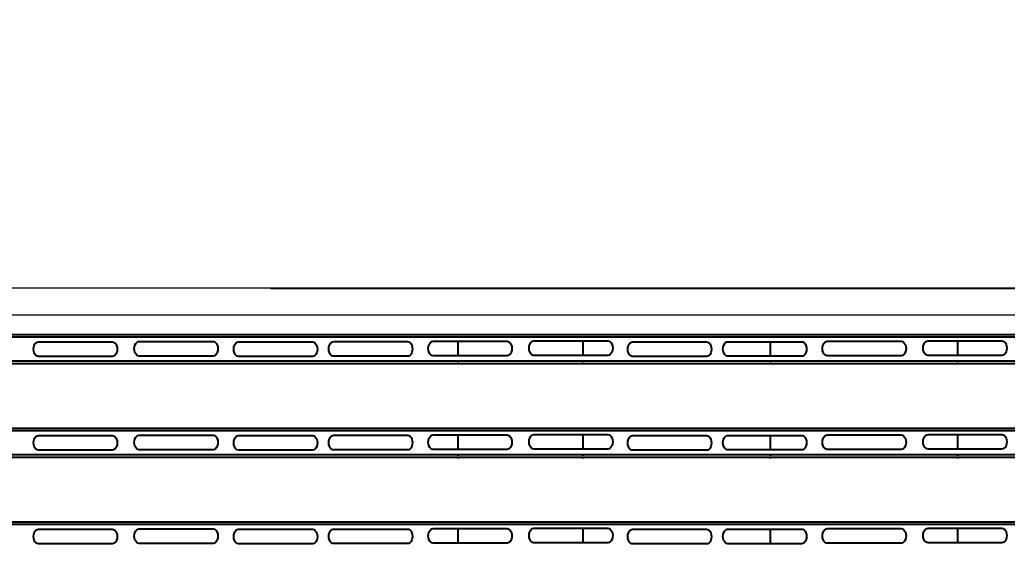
# Model space of a CAD drawing. Header units: inches. Extents: x 236662 to 497023, y -248575 to 81795.
# Drawn here: x 294160 to 294753, y -97607 to -97291 of the extents above; entities that cross this region are included whole.
import ezdxf

# ---------------------------------------------------------------- set-up
doc = ezdxf.new("R2010")
doc.units = ezdxf.units.IN
doc.header["$LTSCALE"] = 10
doc.header["$MEASUREMENT"] = 0
doc.layers.add('02. HP_BE TONG', color=1, linetype='Continuous', lineweight=35)
doc.layers.add('06. HP_THAY 1', color=134, linetype='Continuous', lineweight=15)
doc.layers.add('04. HP_CUA', color=153, linetype='Continuous')
doc.layers.add('08. HP_DIM', color=118, linetype='Continuous')
doc.styles.add('text2', font='VHELVCN.TTF')
doc.dimstyles.new('AL-100', dxfattribs={"dimtxt": 220, "dimasz": 150, "dimexe": 150, "dimexo": 150, "dimgap": 80, "dimtad": 1, "dimdec": 0, "dimzin": 9, "dimtxsty": 'text2', "dimblk": 'ARCHTICK', "dimcen": 1, "dimdle": 150, "dimclrd": 256, "dimclre": 256, "dimclrt": 7, "dimadec": 0, "dimazin": 0, "dimtfac": 1, "dimtdec": 0, "dimtix": 1, "dimtmove": 2, "dimatfit": 3, "dimldrblk": 'ARCHTICK', "dimfxl": 1, "dimtolj": 1, "dimtzin": 0, "dimlwd": -1, "dimlwe": -1, "dimarcsym": 0})

# ---------------------------------------------------------------- blocks, each defined once
blk = doc.blocks.new('KHUNG TEN A-3')
at = {"layer": '02. HP_BE TONG', "color": 1, "const_width": 0.5}
blk.add_lwpolyline([(15, 5), (415, 5), (415, 292), (15, 292)], close=True, dxfattribs=at)
at = {"layer": '06. HP_THAY 1'}
blk.add_lwpolyline([(0, 297), (420, 297), (420, 0), (0, 0)], close=True, dxfattribs=at)
at = {"layer": 'Defpoints'}
blk.add_lwpolyline([(0, 0), (420, 0), (420, 297), (0, 297)], close=True, dxfattribs=at)
blk = doc.blocks.new('_ArchTick')
at = {"color": 0, "linetype": 'ByBlock', "const_width": 0.15}
blk.add_lwpolyline([(-0.5, -0.5), (0.5, 0.5)], dxfattribs=at)
blk = doc.blocks.new('*D258')
at = {"layer": '08. HP_DIM', "transparency": 16777216}
for p, q in [((296581.96, -100401.71), (296581.96, -97301.71)), ((294310.44, -97451.71), (296731.96, -97451.71)), ((296110.44, -100251.71), (296731.96, -100251.71))]:
    blk.add_line(p, q, dxfattribs=at)
at = {"layer": 'Defpoints', "color": 0, "transparency": 16777216}
for p in [(294160.44, -97451.71), (296581.96, -97451.71), (295960.44, -100251.71)]:
    blk.add_point(p, dxfattribs=at)
at = {"layer": '08. HP_DIM', "transparency": 16777216, "xscale": 150, "yscale": 150, "zscale": 150}
for p, rotation in [((296581.96, -97451.71), 90), ((296581.96, -100251.71), 270)]:
    blk.add_blockref('_ArchTick', p, dxfattribs=dict(at, rotation=rotation))
at = {"layer": '08. HP_DIM', "color": 7, "transparency": 16777216, "insert": (296389.61, -98851.71), "char_height": 220, "attachment_point": 5, "rotation": 90, "style": 'text2'}
blk.add_mtext('\\A1;2800', dxfattribs=at)
blk = doc.blocks.new('*D259')
at = {"layer": '08. HP_DIM', "transparency": 16777216}
for p, q in [((296581.96, -97601.71), (296581.96, -96451.71)), ((295260.44, -96601.71), (296731.96, -96601.71)), ((294310.44, -97451.71), (296731.96, -97451.71))]:
    blk.add_line(p, q, dxfattribs=at)
at = {"layer": 'Defpoints', "color": 0, "transparency": 16777216}
for p in [(295110.44, -96601.71), (296581.96, -96601.71), (294160.44, -97451.71)]:
    blk.add_point(p, dxfattribs=at)
at = {"layer": '08. HP_DIM', "transparency": 16777216, "xscale": 150, "yscale": 150, "zscale": 150}
for p, rotation in [((296581.96, -96601.71), 90), ((296581.96, -97451.71), 270)]:
    blk.add_blockref('_ArchTick', p, dxfattribs=dict(at, rotation=rotation))
at = {"layer": '08. HP_DIM', "color": 7, "transparency": 16777216, "insert": (296389.61, -97026.71), "char_height": 220, "attachment_point": 5, "rotation": 90, "style": 'text2'}
blk.add_mtext('\\A1;850', dxfattribs=at)

msp = doc.modelspace()

# ---------------------------------------------------------------- linework, layer by layer
at = {"layer": '04. HP_CUA'}
for p, q in [((294422.94, -97479.67), (293710.44, -97479.67)), ((294422.94, -97479.67), (294422.94, -97479.58)), ((294497.94, -97479.67), (294422.94, -97479.67)), ((294497.94, -97479.67), (294497.94, -97479.58)), ((294610.44, -97479.67), (294497.94, -97479.67)), ((294610.44, -97479.67), (294610.44, -97479.58)), ((294722.94, -97479.67), (294610.44, -97479.67)), ((294722.94, -97479.67), (294722.94, -97479.58)), ((294797.94, -97479.67), (294722.94, -97479.67)), ((295270.05, -97481.22), (293045.38, -97481.22)), ((294168.28, -97487.2), (294168.58, -97486.14)), ((294168.58, -97486.14), (294169.04, -97485.24)), ((294169.04, -97485.24), (294169.65, -97484.54)), ((294169.65, -97484.54), (294170.36, -97484.1)), ((294170.36, -97484.1), (294171.12, -97483.95)), ((294171.12, -97483.95), (294215.46, -97483.95)), ((294215.46, -97483.95), (294216.21, -97484.1)), ((294216.21, -97484.1), (294216.92, -97484.54)), ((294216.92, -97484.54), (294217.53, -97485.24)), ((294217.53, -97485.24), (294218, -97486.14)), ((294218, -97486.14), (294218.29, -97487.2)), ((294228.76, -97486.94), (294229.05, -97485.88)), ((294229.05, -97485.88), (294229.52, -97484.98)), ((294229.52, -97484.98), (294230.13, -97484.28)), ((294230.13, -97484.28), (294230.83, -97483.84)), ((294230.83, -97483.84), (294231.59, -97483.69)), ((294231.59, -97483.69), (294275.93, -97483.69)), ((294275.93, -97483.69), (294276.69, -97483.84)), ((294276.69, -97483.84), (294277.4, -97484.28)), ((294277.4, -97484.28), (294278, -97484.98)), ((294278, -97484.98), (294278.47, -97485.88)), ((294278.47, -97485.88), (294278.76, -97486.94)), ((294288.4, -97487.24), (294288.69, -97486.18)), ((294288.69, -97486.18), (294289.16, -97485.28)), ((294289.16, -97485.28), (294289.76, -97484.58)), ((294289.76, -97484.58), (294290.47, -97484.14)), ((294290.47, -97484.14), (294291.23, -97483.99)), ((294291.23, -97483.99), (294335.57, -97483.99)), ((294335.57, -97483.99), (294336.33, -97484.14)), ((294336.33, -97484.14), (294337.04, -97484.58)), ((294337.04, -97484.58), (294337.64, -97485.28)), ((294337.64, -97485.28), (294338.11, -97486.18)), ((294338.11, -97486.18), (294338.4, -97487.24)), ((294345.48, -97487.08), (294345.77, -97486.02)), ((294345.77, -97486.02), (294346.24, -97485.12)), ((294346.24, -97485.12), (294346.84, -97484.42)), ((294346.84, -97484.42), (294347.55, -97483.98)), ((294347.55, -97483.98), (294348.31, -97483.83)), ((294348.31, -97483.83), (294392.65, -97483.83)), ((294392.65, -97483.83), (294393.41, -97483.98)), ((294393.41, -97483.98), (294394.11, -97484.42)), ((294394.11, -97484.42), (294394.72, -97485.12)), ((294394.72, -97485.12), (294395.19, -97486.02)), ((294395.19, -97486.02), (294395.48, -97487.08)), ((294405.17, -97486.84), (294405.46, -97485.78)), ((294405.46, -97485.78), (294405.93, -97484.88)), ((294405.93, -97484.88), (294406.53, -97484.18)), ((294406.53, -97484.18), (294407.24, -97483.74)), ((294407.24, -97483.74), (294408, -97483.59)), ((294408, -97483.59), (294422.94, -97483.59)), ((294422.94, -97492.36), (294422.94, -97483.59)), ((294422.94, -97483.59), (294452.34, -97483.59)), ((294452.34, -97483.59), (294453.1, -97483.74)), ((294453.1, -97483.74), (294453.8, -97484.18)), ((294453.8, -97484.18), (294454.41, -97484.88)), ((294454.41, -97484.88), (294454.88, -97485.78)), ((294454.88, -97485.78), (294455.17, -97486.84)), ((294465.54, -97487.72), (294465.64, -97486.58)), ((294465.64, -97486.58), (294465.93, -97485.52)), ((294465.93, -97485.52), (294466.4, -97484.62)), ((294466.4, -97484.62), (294467.01, -97483.92)), ((294467.01, -97483.92), (294467.71, -97483.48)), ((294467.71, -97483.48), (294468.47, -97483.33)), ((294468.47, -97483.33), (294497.94, -97483.33)), ((294497.94, -97492.1), (294497.94, -97483.33)), ((294497.94, -97483.33), (294512.81, -97483.33)), ((294512.81, -97483.33), (294513.57, -97483.48)), ((294513.57, -97483.48), (294514.28, -97483.92)), ((294514.28, -97483.92), (294514.89, -97484.62)), ((294514.89, -97484.62), (294515.35, -97485.52)), ((294515.35, -97485.52), (294515.65, -97486.58)), ((294515.65, -97486.58), (294515.75, -97487.72)), ((294524.92, -97487.26), (294525.21, -97486.21)), ((294525.21, -97486.21), (294525.67, -97485.3)), ((294525.67, -97485.3), (294526.28, -97484.6)), ((294526.28, -97484.6), (294526.99, -97484.16)), ((294526.99, -97484.16), (294527.75, -97484.01)), ((294527.75, -97484.01), (294572.09, -97484.01)), ((294572.09, -97484.01), (294572.85, -97484.16)), ((294572.85, -97484.16), (294573.55, -97484.6)), ((294573.55, -97484.6), (294574.16, -97485.3)), ((294574.16, -97485.3), (294574.63, -97486.21)), ((294574.63, -97486.21), (294574.92, -97487.26)), ((294581.99, -97487.1), (294582.29, -97486.05)), ((294582.29, -97486.05), (294582.75, -97485.14)), ((294582.75, -97485.14), (294583.36, -97484.44)), ((294583.36, -97484.44), (294584.07, -97484)), ((294584.07, -97484), (294584.83, -97483.86)), ((294584.83, -97483.86), (294610.44, -97483.86)), ((294610.44, -97492.62), (294610.44, -97483.86)), ((294610.44, -97483.86), (294629.17, -97483.86)), ((294629.17, -97483.86), (294629.92, -97484)), ((294629.92, -97484), (294630.63, -97484.44)), ((294630.63, -97484.44), (294631.24, -97485.14)), ((294631.24, -97485.14), (294631.71, -97486.05)), ((294631.71, -97486.05), (294632, -97487.1)), ((294641.68, -97486.86), (294641.98, -97485.81)), ((294641.98, -97485.81), (294642.44, -97484.9)), ((294642.44, -97484.9), (294643.05, -97484.2)), ((294643.05, -97484.2), (294643.76, -97483.76)), ((294643.76, -97483.76), (294644.52, -97483.61)), ((294644.52, -97483.61), (294688.85, -97483.61)), ((294688.85, -97483.61), (294689.61, -97483.76)), ((294689.61, -97483.76), (294690.32, -97484.2)), ((294690.32, -97484.2), (294690.93, -97484.9)), ((294690.93, -97484.9), (294691.4, -97485.81)), ((294691.4, -97485.81), (294691.69, -97486.86)), ((294702.06, -97487.74), (294702.16, -97486.6)), ((294702.16, -97486.6), (294702.45, -97485.55)), ((294702.45, -97485.55), (294702.92, -97484.64)), ((294702.92, -97484.64), (294703.52, -97483.94)), ((294703.52, -97483.94), (294704.23, -97483.51)), ((294704.23, -97483.51), (294704.99, -97483.36)), ((294704.99, -97483.36), (294722.94, -97483.36)), ((294722.94, -97492.12), (294722.94, -97483.36)), ((294722.94, -97483.36), (294749.33, -97483.36)), ((294749.33, -97483.36), (294750.09, -97483.51)), ((294750.09, -97483.51), (294750.8, -97483.94)), ((294750.8, -97483.94), (294751.4, -97484.64)), ((294751.4, -97484.64), (294751.87, -97485.55)), ((294751.87, -97485.55), (294752.16, -97486.6)), ((294752.16, -97486.6), (294752.26, -97487.74)), ((294168.18, -97488.33), (294168.28, -97487.2)), ((294168.28, -97489.47), (294168.18, -97488.33)), ((294168.58, -97490.53), (294168.28, -97489.47)), ((294169.04, -97491.43), (294168.58, -97490.53)), ((294169.65, -97492.13), (294169.04, -97491.43)), ((294170.36, -97492.57), (294169.65, -97492.13)), ((294171.12, -97492.72), (294170.36, -97492.57)), ((294215.46, -97492.72), (294171.12, -97492.72)), ((294216.21, -97492.57), (294215.46, -97492.72)), ((294216.92, -97492.13), (294216.21, -97492.57)), ((294217.53, -97491.43), (294216.92, -97492.13)), ((294218, -97490.53), (294217.53, -97491.43)), ((294218.29, -97489.47), (294218, -97490.53)), ((294218.29, -97487.2), (294218.39, -97488.33)), ((294218.39, -97488.33), (294218.29, -97489.47)), ((294228.66, -97488.08), (294228.76, -97486.94)), ((294228.76, -97489.21), (294228.66, -97488.08)), ((294229.05, -97490.27), (294228.76, -97489.21)), ((294229.52, -97491.18), (294229.05, -97490.27)), ((294230.13, -97491.87), (294229.52, -97491.18)), ((294230.83, -97492.31), (294230.13, -97491.87)), ((294231.59, -97492.46), (294230.83, -97492.31)), ((294275.93, -97492.46), (294231.59, -97492.46)), ((294276.69, -97492.31), (294275.93, -97492.46)), ((294277.4, -97491.87), (294276.69, -97492.31)), ((294278, -97491.18), (294277.4, -97491.87)), ((294278.47, -97490.27), (294278, -97491.18)), ((294278.76, -97489.21), (294278.47, -97490.27)), ((294278.76, -97486.94), (294278.86, -97488.08)), ((294278.86, -97488.08), (294278.76, -97489.21)), ((294288.3, -97488.37), (294288.4, -97487.24)), ((294288.4, -97489.51), (294288.3, -97488.37)), ((294288.69, -97490.57), (294288.4, -97489.51)), ((294289.16, -97491.47), (294288.69, -97490.57)), ((294289.76, -97492.17), (294289.16, -97491.47)), ((294290.47, -97492.61), (294289.76, -97492.17)), ((294291.23, -97492.76), (294290.47, -97492.61)), ((294335.57, -97492.76), (294291.23, -97492.76)), ((294336.33, -97492.61), (294335.57, -97492.76)), ((294337.04, -97492.17), (294336.33, -97492.61)), ((294337.64, -97491.47), (294337.04, -97492.17)), ((294338.11, -97490.57), (294337.64, -97491.47)), ((294338.4, -97489.51), (294338.11, -97490.57)), ((294338.4, -97487.24), (294338.5, -97488.37)), ((294338.5, -97488.37), (294338.4, -97489.51)), ((294345.38, -97488.22), (294345.48, -97487.08)), ((294345.48, -97489.35), (294345.38, -97488.22)), ((294345.77, -97490.41), (294345.48, -97489.35)), ((294346.24, -97491.31), (294345.77, -97490.41)), ((294346.84, -97492.01), (294346.24, -97491.31)), ((294347.55, -97492.45), (294346.84, -97492.01)), ((294348.31, -97492.6), (294347.55, -97492.45)), ((294392.65, -97492.6), (294348.31, -97492.6)), ((294393.41, -97492.45), (294392.65, -97492.6)), ((294394.11, -97492.01), (294393.41, -97492.45)), ((294394.72, -97491.31), (294394.11, -97492.01)), ((294395.19, -97490.41), (294394.72, -97491.31)), ((294395.48, -97489.35), (294395.19, -97490.41)), ((294395.48, -97487.08), (294395.58, -97488.22)), ((294395.58, -97488.22), (294395.48, -97489.35)), ((294405.07, -97487.97), (294405.17, -97486.84)), ((294405.17, -97489.11), (294405.07, -97487.97)), ((294405.46, -97490.17), (294405.17, -97489.11)), ((294405.93, -97491.07), (294405.46, -97490.17)), ((294406.53, -97491.77), (294405.93, -97491.07)), ((294407.24, -97492.21), (294406.53, -97491.77)), ((294408, -97492.36), (294407.24, -97492.21)), ((294422.94, -97492.36), (294408, -97492.36)), ((294452.34, -97492.36), (294422.94, -97492.36)), ((294453.1, -97492.21), (294452.34, -97492.36)), ((294453.8, -97491.77), (294453.1, -97492.21)), ((294454.41, -97491.07), (294453.8, -97491.77)), ((294454.88, -97490.17), (294454.41, -97491.07)), ((294455.17, -97489.11), (294454.88, -97490.17)), ((294455.17, -97486.84), (294455.27, -97487.97)), ((294455.27, -97487.97), (294455.17, -97489.11)), ((294465.64, -97488.85), (294465.54, -97487.72)), ((294465.93, -97489.91), (294465.64, -97488.85)), ((294466.4, -97490.82), (294465.93, -97489.91)), ((294467.01, -97491.51), (294466.4, -97490.82)), ((294467.71, -97491.95), (294467.01, -97491.51)), ((294468.47, -97492.1), (294467.71, -97491.95)), ((294497.94, -97492.1), (294468.47, -97492.1)), ((294512.81, -97492.1), (294497.94, -97492.1)), ((294513.57, -97491.95), (294512.81, -97492.1)), ((294514.28, -97491.51), (294513.57, -97491.95)), ((294514.89, -97490.82), (294514.28, -97491.51)), ((294515.35, -97489.91), (294514.89, -97490.82)), ((294515.65, -97488.85), (294515.35, -97489.91)), ((294515.75, -97487.72), (294515.65, -97488.85)), ((294524.82, -97488.4), (294524.92, -97487.26)), ((294524.92, -97489.53), (294524.82, -97488.4)), ((294525.21, -97490.59), (294524.92, -97489.53)), ((294525.67, -97491.5), (294525.21, -97490.59)), ((294526.28, -97492.19), (294525.67, -97491.5)), ((294526.99, -97492.63), (294526.28, -97492.19)), ((294527.75, -97492.78), (294526.99, -97492.63)), ((294572.85, -97492.63), (294572.09, -97492.78)), ((294573.55, -97492.19), (294572.85, -97492.63)), ((294574.16, -97491.5), (294573.55, -97492.19)), ((294574.63, -97490.59), (294574.16, -97491.5)), ((294574.92, -97489.53), (294574.63, -97490.59)), ((294574.92, -97487.26), (294575.02, -97488.4)), ((294575.02, -97488.4), (294574.92, -97489.53)), ((294581.89, -97488.24), (294581.99, -97487.1)), ((294581.99, -97489.37), (294581.89, -97488.24)), ((294582.29, -97490.43), (294581.99, -97489.37)), ((294582.75, -97491.34), (294582.29, -97490.43)), ((294583.36, -97492.03), (294582.75, -97491.34)), ((294584.07, -97492.47), (294583.36, -97492.03)), ((294584.83, -97492.62), (294584.07, -97492.47)), ((294610.44, -97492.62), (294584.83, -97492.62)), ((294629.17, -97492.62), (294610.44, -97492.62)), ((294629.92, -97492.47), (294629.17, -97492.62)), ((294630.63, -97492.03), (294629.92, -97492.47)), ((294631.24, -97491.34), (294630.63, -97492.03)), ((294631.71, -97490.43), (294631.24, -97491.34)), ((294632, -97489.37), (294631.71, -97490.43)), ((294632, -97487.1), (294632.1, -97488.24)), ((294632.1, -97488.24), (294632, -97489.37)), ((294641.58, -97488), (294641.68, -97486.86)), ((294641.68, -97489.13), (294641.58, -97488)), ((294641.98, -97490.19), (294641.68, -97489.13)), ((294642.44, -97491.1), (294641.98, -97490.19)), ((294643.05, -97491.79), (294642.44, -97491.1)), ((294643.76, -97492.23), (294643.05, -97491.79)), ((294644.52, -97492.38), (294643.76, -97492.23)), ((294688.85, -97492.38), (294644.52, -97492.38)), ((294689.61, -97492.23), (294688.85, -97492.38)), ((294690.32, -97491.79), (294689.61, -97492.23)), ((294690.93, -97491.1), (294690.32, -97491.79)), ((294691.4, -97490.19), (294690.93, -97491.1)), ((294691.69, -97489.13), (294691.4, -97490.19)), ((294691.69, -97486.86), (294691.79, -97488)), ((294691.79, -97488), (294691.69, -97489.13)), ((294702.16, -97488.87), (294702.06, -97487.74)), ((294702.45, -97489.93), (294702.16, -97488.87)), ((294702.92, -97490.84), (294702.45, -97489.93)), ((294703.52, -97491.53), (294702.92, -97490.84)), ((294704.23, -97491.97), (294703.52, -97491.53)), ((294704.99, -97492.12), (294704.23, -97491.97)), ((294722.94, -97492.12), (294704.99, -97492.12)), ((294749.33, -97492.12), (294722.94, -97492.12)), ((294750.09, -97491.97), (294749.33, -97492.12)), ((294750.8, -97491.53), (294750.09, -97491.97)), ((294751.4, -97490.84), (294750.8, -97491.53)), ((294751.87, -97489.93), (294751.4, -97490.84)), ((294752.16, -97488.87), (294751.87, -97489.93)), ((294752.26, -97487.74), (294752.16, -97488.87)), ((294422.94, -97495.53), (293710.44, -97495.53)), ((294422.94, -97497.19), (293710.44, -97497.19)), ((294422.94, -97496.12), (294422.94, -97495.53)), ((294497.94, -97495.53), (294422.94, -97495.53)), ((294422.94, -97497.19), (294422.94, -97496.95)), ((294422.94, -97497.63), (294422.94, -97497.19)), ((294497.94, -97497.19), (294422.94, -97497.19)), ((294497.94, -97496.12), (294497.94, -97495.53)), ((294610.44, -97495.53), (294497.94, -97495.53)), ((294497.94, -97497.19), (294497.94, -97496.95)), ((294497.94, -97497.63), (294497.94, -97497.19)), ((294610.44, -97497.19), (294497.94, -97497.19)), ((294572.09, -97492.78), (294527.75, -97492.78)), ((294610.44, -97496.12), (294610.44, -97495.53)), ((294722.94, -97495.53), (294610.44, -97495.53)), ((294610.44, -97497.19), (294610.44, -97496.95)), ((294610.44, -97497.63), (294610.44, -97497.19)), ((294722.94, -97497.19), (294610.44, -97497.19)), ((294722.94, -97496.12), (294722.94, -97495.53)), ((294797.94, -97495.53), (294722.94, -97495.53)), ((294722.94, -97497.19), (294722.94, -97496.95)), ((294722.94, -97497.63), (294722.94, -97497.19)), ((294797.94, -97497.19), (294722.94, -97497.19)), ((295349.22, -97537.41), (292966.21, -97537.41)), ((294422.94, -97535.86), (293710.44, -97535.86)), ((294170.36, -97540.29), (294171.12, -97540.14)), ((294171.12, -97540.14), (294215.46, -97540.14)), ((294215.46, -97540.14), (294216.21, -97540.29)), ((294230.13, -97540.47), (294230.83, -97540.03)), ((294230.83, -97540.03), (294231.59, -97539.88)), ((294231.59, -97539.88), (294275.93, -97539.88)), ((294275.93, -97539.88), (294276.69, -97540.03)), ((294276.69, -97540.03), (294277.4, -97540.47)), ((294347.55, -97540.17), (294348.31, -97540.02)), ((294348.31, -97540.02), (294392.65, -97540.02)), ((294392.65, -97540.02), (294393.41, -97540.17)), ((294406.53, -97540.37), (294407.24, -97539.93)), ((294407.24, -97539.93), (294408, -97539.78)), ((294408, -97539.78), (294422.94, -97539.78)), ((294422.94, -97535.86), (294422.94, -97535.77)), ((294497.94, -97535.86), (294422.94, -97535.86)), ((294422.94, -97548.55), (294422.94, -97539.78)), ((294422.94, -97539.78), (294452.34, -97539.78)), ((294452.34, -97539.78), (294453.1, -97539.93)), ((294453.1, -97539.93), (294453.8, -97540.37)), ((294466.4, -97540.81), (294467.01, -97540.11)), ((294467.01, -97540.11), (294467.71, -97539.67)), ((294467.71, -97539.67), (294468.47, -97539.52)), ((294468.47, -97539.52), (294497.94, -97539.52)), ((294497.94, -97535.86), (294497.94, -97535.77)), ((294610.44, -97535.86), (294497.94, -97535.86)), ((294497.94, -97548.29), (294497.94, -97539.52)), ((294497.94, -97539.52), (294512.81, -97539.52)), ((294512.81, -97539.52), (294513.57, -97539.67)), ((294513.57, -97539.67), (294514.28, -97540.11)), ((294514.28, -97540.11), (294514.89, -97540.81)), ((294584.07, -97540.19), (294584.83, -97540.05)), ((294584.83, -97540.05), (294610.44, -97540.05)), ((294610.44, -97535.86), (294610.44, -97535.77)), ((294722.94, -97535.86), (294610.44, -97535.86)), ((294610.44, -97548.81), (294610.44, -97540.05)), ((294610.44, -97540.05), (294629.17, -97540.05)), ((294629.17, -97540.05), (294629.92, -97540.19)), ((294643.05, -97540.39), (294643.76, -97539.95)), ((294643.76, -97539.95), (294644.52, -97539.8)), ((294644.52, -97539.8), (294688.85, -97539.8)), ((294688.85, -97539.8), (294689.61, -97539.95)), ((294689.61, -97539.95), (294690.32, -97540.39)), ((294702.92, -97540.83), (294703.52, -97540.13)), ((294703.52, -97540.13), (294704.23, -97539.7)), ((294704.23, -97539.7), (294704.99, -97539.55)), ((294704.99, -97539.55), (294722.94, -97539.55)), ((294722.94, -97535.86), (294722.94, -97535.77)), ((294797.94, -97535.86), (294722.94, -97535.86)), ((294722.94, -97548.31), (294722.94, -97539.55)), ((294722.94, -97539.55), (294749.33, -97539.55)), ((294749.33, -97539.55), (294750.09, -97539.7)), ((294750.09, -97539.7), (294750.8, -97540.13)), ((294750.8, -97540.13), (294751.4, -97540.83)), ((294168.18, -97544.52), (294168.28, -97543.39)), ((294168.28, -97545.66), (294168.18, -97544.52)), ((294168.28, -97543.39), (294168.58, -97542.33)), ((294168.58, -97546.72), (294168.28, -97545.66)), ((294168.58, -97542.33), (294169.04, -97541.43)), ((294169.04, -97541.43), (294169.65, -97540.73)), ((294169.65, -97540.73), (294170.36, -97540.29)), ((294216.21, -97540.29), (294216.92, -97540.73)), ((294216.92, -97540.73), (294217.53, -97541.43)), ((294217.53, -97541.43), (294218, -97542.33)), ((294218, -97542.33), (294218.29, -97543.39)), ((294218.29, -97545.66), (294218, -97546.72)), ((294218.29, -97543.39), (294218.39, -97544.52)), ((294218.39, -97544.52), (294218.29, -97545.66)), ((294228.66, -97544.27), (294228.76, -97543.13)), ((294228.76, -97545.4), (294228.66, -97544.27)), ((294228.76, -97543.13), (294229.05, -97542.07)), ((294229.05, -97546.46), (294228.76, -97545.4)), ((294229.05, -97542.07), (294229.52, -97541.17)), ((294229.52, -97541.17), (294230.13, -97540.47)), ((294277.4, -97540.47), (294278, -97541.17)), ((294278, -97541.17), (294278.47, -97542.07)), ((294278.47, -97542.07), (294278.76, -97543.13)), ((294278.76, -97545.4), (294278.47, -97546.46)), ((294278.76, -97543.13), (294278.86, -97544.27)), ((294278.86, -97544.27), (294278.76, -97545.4)), ((294288.3, -97544.56), (294288.4, -97543.43)), ((294288.4, -97545.7), (294288.3, -97544.56)), ((294288.4, -97543.43), (294288.69, -97542.37)), ((294288.69, -97546.76), (294288.4, -97545.7)), ((294288.69, -97542.37), (294289.16, -97541.47)), ((294289.16, -97541.47), (294289.76, -97540.77)), ((294289.76, -97540.77), (294290.47, -97540.33)), ((294290.47, -97540.33), (294291.23, -97540.18)), ((294291.23, -97540.18), (294335.57, -97540.18)), ((294335.57, -97540.18), (294336.33, -97540.33)), ((294336.33, -97540.33), (294337.04, -97540.77)), ((294337.04, -97540.77), (294337.64, -97541.47)), ((294337.64, -97541.47), (294338.11, -97542.37)), ((294338.11, -97542.37), (294338.4, -97543.43)), ((294338.4, -97545.7), (294338.11, -97546.76)), ((294338.4, -97543.43), (294338.5, -97544.56)), ((294338.5, -97544.56), (294338.4, -97545.7)), ((294345.38, -97544.41), (294345.48, -97543.27)), ((294345.48, -97545.54), (294345.38, -97544.41)), ((294345.48, -97543.27), (294345.77, -97542.21)), ((294345.77, -97546.6), (294345.48, -97545.54)), ((294345.77, -97542.21), (294346.24, -97541.31)), ((294346.24, -97541.31), (294346.84, -97540.61)), ((294346.84, -97540.61), (294347.55, -97540.17)), ((294393.41, -97540.17), (294394.11, -97540.61)), ((294394.11, -97540.61), (294394.72, -97541.31)), ((294394.72, -97541.31), (294395.19, -97542.21)), ((294395.19, -97542.21), (294395.48, -97543.27)), ((294395.48, -97545.54), (294395.19, -97546.6)), ((294395.48, -97543.27), (294395.58, -97544.41)), ((294395.58, -97544.41), (294395.48, -97545.54)), ((294405.07, -97544.16), (294405.17, -97543.03)), ((294405.17, -97545.3), (294405.07, -97544.16)), ((294405.17, -97543.03), (294405.46, -97541.97)), ((294405.46, -97546.36), (294405.17, -97545.3)), ((294405.46, -97541.97), (294405.93, -97541.07)), ((294405.93, -97541.07), (294406.53, -97540.37)), ((294453.8, -97540.37), (294454.41, -97541.07)), ((294454.41, -97541.07), (294454.88, -97541.97)), ((294454.88, -97541.97), (294455.17, -97543.03)), ((294455.17, -97545.3), (294454.88, -97546.36)), ((294455.17, -97543.03), (294455.27, -97544.16)), ((294455.27, -97544.16), (294455.17, -97545.3)), ((294465.54, -97543.91), (294465.64, -97542.77)), ((294465.64, -97545.04), (294465.54, -97543.91)), ((294465.64, -97542.77), (294465.93, -97541.71)), ((294465.93, -97546.1), (294465.64, -97545.04)), ((294465.93, -97541.71), (294466.4, -97540.81)), ((294514.89, -97540.81), (294515.35, -97541.71)), ((294515.35, -97541.71), (294515.65, -97542.77)), ((294515.65, -97545.04), (294515.35, -97546.1)), ((294515.65, -97542.77), (294515.75, -97543.91)), ((294515.75, -97543.91), (294515.65, -97545.04)), ((294524.82, -97544.59), (294524.92, -97543.45)), ((294524.92, -97545.72), (294524.82, -97544.59)), ((294524.92, -97543.45), (294525.21, -97542.4)), ((294525.21, -97546.78), (294524.92, -97545.72)), ((294525.21, -97542.4), (294525.67, -97541.49)), ((294525.67, -97541.49), (294526.28, -97540.79)), ((294526.28, -97540.79), (294526.99, -97540.35)), ((294526.99, -97540.35), (294527.75, -97540.2)), ((294527.75, -97540.2), (294572.09, -97540.2)), ((294572.09, -97540.2), (294572.85, -97540.35)), ((294572.85, -97540.35), (294573.55, -97540.79)), ((294573.55, -97540.79), (294574.16, -97541.49)), ((294574.16, -97541.49), (294574.63, -97542.4)), ((294574.63, -97542.4), (294574.92, -97543.45)), ((294574.92, -97545.72), (294574.63, -97546.78)), ((294574.92, -97543.45), (294575.02, -97544.59)), ((294575.02, -97544.59), (294574.92, -97545.72)), ((294581.89, -97544.43), (294581.99, -97543.29)), ((294581.99, -97545.56), (294581.89, -97544.43)), ((294581.99, -97543.29), (294582.29, -97542.24)), ((294582.29, -97546.62), (294581.99, -97545.56)), ((294582.29, -97542.24), (294582.75, -97541.33)), ((294582.75, -97541.33), (294583.36, -97540.63)), ((294583.36, -97540.63), (294584.07, -97540.19)), ((294629.92, -97540.19), (294630.63, -97540.63)), ((294630.63, -97540.63), (294631.24, -97541.33)), ((294631.24, -97541.33), (294631.71, -97542.24)), ((294631.71, -97542.24), (294632, -97543.29)), ((294632, -97545.56), (294631.71, -97546.62)), ((294632, -97543.29), (294632.1, -97544.43)), ((294632.1, -97544.43), (294632, -97545.56)), ((294641.58, -97544.19), (294641.68, -97543.05)), ((294641.68, -97545.32), (294641.58, -97544.19)), ((294641.68, -97543.05), (294641.98, -97542)), ((294641.98, -97546.38), (294641.68, -97545.32)), ((294641.98, -97542), (294642.44, -97541.09)), ((294642.44, -97541.09), (294643.05, -97540.39)), ((294690.32, -97540.39), (294690.93, -97541.09)), ((294690.93, -97541.09), (294691.4, -97542)), ((294691.4, -97542), (294691.69, -97543.05)), ((294691.69, -97545.32), (294691.4, -97546.38)), ((294691.69, -97543.05), (294691.79, -97544.19)), ((294691.79, -97544.19), (294691.69, -97545.32)), ((294702.06, -97543.93), (294702.16, -97542.79)), ((294702.16, -97545.06), (294702.06, -97543.93)), ((294702.16, -97542.79), (294702.45, -97541.74)), ((294702.45, -97546.12), (294702.16, -97545.06)), ((294702.45, -97541.74), (294702.92, -97540.83)), ((294751.4, -97540.83), (294751.87, -97541.74)), ((294751.87, -97541.74), (294752.16, -97542.79)), ((294752.16, -97545.06), (294751.87, -97546.12)), ((294752.16, -97542.79), (294752.26, -97543.93)), ((294752.26, -97543.93), (294752.16, -97545.06)), ((294422.94, -97551.72), (293710.44, -97551.72)), ((294169.04, -97547.62), (294168.58, -97546.72)), ((294169.65, -97548.32), (294169.04, -97547.62)), ((294170.36, -97548.76), (294169.65, -97548.32)), ((294171.12, -97548.91), (294170.36, -97548.76)), ((294215.46, -97548.91), (294171.12, -97548.91)), ((294216.21, -97548.76), (294215.46, -97548.91)), ((294216.92, -97548.32), (294216.21, -97548.76)), ((294217.53, -97547.62), (294216.92, -97548.32)), ((294218, -97546.72), (294217.53, -97547.62)), ((294229.52, -97547.37), (294229.05, -97546.46)), ((294230.13, -97548.06), (294229.52, -97547.37)), ((294230.83, -97548.5), (294230.13, -97548.06)), ((294231.59, -97548.65), (294230.83, -97548.5)), ((294275.93, -97548.65), (294231.59, -97548.65)), ((294276.69, -97548.5), (294275.93, -97548.65)), ((294277.4, -97548.06), (294276.69, -97548.5)), ((294278, -97547.37), (294277.4, -97548.06)), ((294278.47, -97546.46), (294278, -97547.37)), ((294289.16, -97547.66), (294288.69, -97546.76)), ((294289.76, -97548.36), (294289.16, -97547.66)), ((294290.47, -97548.8), (294289.76, -97548.36)), ((294291.23, -97548.95), (294290.47, -97548.8)), ((294335.57, -97548.95), (294291.23, -97548.95)), ((294336.33, -97548.8), (294335.57, -97548.95)), ((294337.04, -97548.36), (294336.33, -97548.8)), ((294337.64, -97547.66), (294337.04, -97548.36)), ((294338.11, -97546.76), (294337.64, -97547.66)), ((294346.24, -97547.5), (294345.77, -97546.6)), ((294346.84, -97548.2), (294346.24, -97547.5)), ((294347.55, -97548.64), (294346.84, -97548.2)), ((294348.31, -97548.79), (294347.55, -97548.64)), ((294392.65, -97548.79), (294348.31, -97548.79)), ((294393.41, -97548.64), (294392.65, -97548.79)), ((294394.11, -97548.2), (294393.41, -97548.64)), ((294394.72, -97547.5), (294394.11, -97548.2)), ((294395.19, -97546.6), (294394.72, -97547.5)), ((294405.93, -97547.26), (294405.46, -97546.36)), ((294406.53, -97547.96), (294405.93, -97547.26)), ((294407.24, -97548.4), (294406.53, -97547.96)), ((294408, -97548.55), (294407.24, -97548.4)), ((294422.94, -97548.55), (294408, -97548.55)), ((294452.34, -97548.55), (294422.94, -97548.55)), ((294422.94, -97552.31), (294422.94, -97551.72)), ((294497.94, -97551.72), (294422.94, -97551.72)), ((294453.1, -97548.4), (294452.34, -97548.55)), ((294453.8, -97547.96), (294453.1, -97548.4)), ((294454.41, -97547.26), (294453.8, -97547.96)), ((294454.88, -97546.36), (294454.41, -97547.26)), ((294466.4, -97547.01), (294465.93, -97546.1)), ((294467.01, -97547.7), (294466.4, -97547.01)), ((294467.71, -97548.14), (294467.01, -97547.7)), ((294468.47, -97548.29), (294467.71, -97548.14)), ((294497.94, -97548.29), (294468.47, -97548.29)), ((294512.81, -97548.29), (294497.94, -97548.29)), ((294497.94, -97552.31), (294497.94, -97551.72)), ((294610.44, -97551.72), (294497.94, -97551.72)), ((294513.57, -97548.14), (294512.81, -97548.29)), ((294514.28, -97547.7), (294513.57, -97548.14)), ((294514.89, -97547.01), (294514.28, -97547.7)), ((294515.35, -97546.1), (294514.89, -97547.01)), ((294525.67, -97547.69), (294525.21, -97546.78)), ((294526.28, -97548.38), (294525.67, -97547.69)), ((294526.99, -97548.82), (294526.28, -97548.38)), ((294527.75, -97548.97), (294526.99, -97548.82)), ((294572.09, -97548.97), (294527.75, -97548.97)), ((294572.85, -97548.82), (294572.09, -97548.97)), ((294573.55, -97548.38), (294572.85, -97548.82)), ((294574.16, -97547.69), (294573.55, -97548.38)), ((294574.63, -97546.78), (294574.16, -97547.69)), ((294582.75, -97547.53), (294582.29, -97546.62)), ((294583.36, -97548.22), (294582.75, -97547.53)), ((294584.07, -97548.66), (294583.36, -97548.22)), ((294584.83, -97548.81), (294584.07, -97548.66)), ((294610.44, -97548.81), (294584.83, -97548.81)), ((294629.17, -97548.81), (294610.44, -97548.81)), ((294610.44, -97552.31), (294610.44, -97551.72)), ((294722.94, -97551.72), (294610.44, -97551.72)), ((294629.92, -97548.66), (294629.17, -97548.81)), ((294630.63, -97548.22), (294629.92, -97548.66)), ((294631.24, -97547.53), (294630.63, -97548.22)), ((294631.71, -97546.62), (294631.24, -97547.53)), ((294642.44, -97547.29), (294641.98, -97546.38)), ((294643.05, -97547.98), (294642.44, -97547.29)), ((294643.76, -97548.42), (294643.05, -97547.98)), ((294644.52, -97548.57), (294643.76, -97548.42)), ((294688.85, -97548.57), (294644.52, -97548.57)), ((294689.61, -97548.42), (294688.85, -97548.57)), ((294690.32, -97547.98), (294689.61, -97548.42)), ((294690.93, -97547.29), (294690.32, -97547.98)), ((294691.4, -97546.38), (294690.93, -97547.29)), ((294702.92, -97547.03), (294702.45, -97546.12)), ((294703.52, -97547.72), (294702.92, -97547.03)), ((294704.23, -97548.16), (294703.52, -97547.72)), ((294704.99, -97548.31), (294704.23, -97548.16)), ((294722.94, -97548.31), (294704.99, -97548.31)), ((294749.33, -97548.31), (294722.94, -97548.31)), ((294722.94, -97552.31), (294722.94, -97551.72)), ((294797.94, -97551.72), (294722.94, -97551.72)), ((294750.09, -97548.16), (294749.33, -97548.31)), ((294750.8, -97547.72), (294750.09, -97548.16)), ((294751.4, -97547.03), (294750.8, -97547.72)), ((294751.87, -97546.12), (294751.4, -97547.03)), ((294422.94, -97553.38), (293710.44, -97553.38)), ((294422.94, -97553.38), (294422.94, -97553.14)), ((294422.94, -97553.82), (294422.94, -97553.38)), ((294497.94, -97553.38), (294422.94, -97553.38)), ((294497.94, -97553.38), (294497.94, -97553.14)), ((294497.94, -97553.82), (294497.94, -97553.38)), ((294610.44, -97553.38), (294497.94, -97553.38)), ((294610.44, -97553.38), (294610.44, -97553.14)), ((294610.44, -97553.82), (294610.44, -97553.38)), ((294722.94, -97553.38), (294610.44, -97553.38)), ((294722.94, -97553.38), (294722.94, -97553.14)), ((294722.94, -97553.82), (294722.94, -97553.38)), ((294797.94, -97553.38), (294722.94, -97553.38)), ((294422.94, -97592.05), (293710.44, -97592.05)), ((294422.94, -97592.05), (294422.94, -97591.96)), ((294497.94, -97592.05), (294422.94, -97592.05)), ((294497.94, -97592.05), (294497.94, -97591.96)), ((294610.44, -97592.05), (294497.94, -97592.05)), ((294610.44, -97592.05), (294610.44, -97591.96)), ((294722.94, -97592.05), (294610.44, -97592.05)), ((294722.94, -97592.05), (294722.94, -97591.96)), ((294797.94, -97592.05), (294722.94, -97592.05)), ((295382.91, -97593.6), (292932.52, -97593.6)), ((294168.28, -97599.58), (294168.58, -97598.52)), ((294168.58, -97598.52), (294169.04, -97597.61)), ((294169.04, -97597.61), (294169.65, -97596.92)), ((294169.65, -97596.92), (294170.36, -97596.48)), ((294170.36, -97596.48), (294171.12, -97596.33)), ((294171.12, -97596.33), (294215.46, -97596.33)), ((294215.46, -97596.33), (294216.21, -97596.48)), ((294216.21, -97596.48), (294216.92, -97596.92)), ((294216.92, -97596.92), (294217.53, -97597.61)), ((294217.53, -97597.61), (294218, -97598.52)), ((294218, -97598.52), (294218.29, -97599.58)), ((294228.66, -97600.46), (294228.76, -97599.32)), ((294228.76, -97599.32), (294229.05, -97598.26)), ((294229.05, -97598.26), (294229.52, -97597.36)), ((294229.52, -97597.36), (294230.13, -97596.66)), ((294230.13, -97596.66), (294230.83, -97596.22)), ((294230.83, -97596.22), (294231.59, -97596.07)), ((294231.59, -97596.07), (294275.93, -97596.07)), ((294275.93, -97596.07), (294276.69, -97596.22)), ((294276.69, -97596.22), (294277.4, -97596.66)), ((294277.4, -97596.66), (294278, -97597.36)), ((294278, -97597.36), (294278.47, -97598.26)), ((294278.47, -97598.26), (294278.76, -97599.32)), ((294278.76, -97599.32), (294278.86, -97600.46)), ((294288.4, -97599.62), (294288.69, -97598.56)), ((294288.69, -97598.56), (294289.16, -97597.66)), ((294289.16, -97597.66), (294289.76, -97596.96)), ((294289.76, -97596.96), (294290.47, -97596.52)), ((294290.47, -97596.52), (294291.23, -97596.37)), ((294291.23, -97596.37), (294335.57, -97596.37)), ((294335.57, -97596.37), (294336.33, -97596.52)), ((294336.33, -97596.52), (294337.04, -97596.96)), ((294337.04, -97596.96), (294337.64, -97597.66)), ((294337.64, -97597.66), (294338.11, -97598.56)), ((294338.11, -97598.56), (294338.4, -97599.62)), ((294345.48, -97599.46), (294345.77, -97598.4)), ((294345.77, -97598.4), (294346.24, -97597.5)), ((294346.24, -97597.5), (294346.84, -97596.8)), ((294346.84, -97596.8), (294347.55, -97596.36)), ((294347.55, -97596.36), (294348.31, -97596.21)), ((294348.31, -97596.21), (294392.65, -97596.21)), ((294392.65, -97596.21), (294393.41, -97596.36)), ((294393.41, -97596.36), (294394.11, -97596.8)), ((294394.11, -97596.8), (294394.72, -97597.5)), ((294394.72, -97597.5), (294395.19, -97598.4)), ((294395.19, -97598.4), (294395.48, -97599.46)), ((294405.07, -97600.35), (294405.17, -97599.22)), ((294405.17, -97599.22), (294405.46, -97598.16)), ((294405.46, -97598.16), (294405.93, -97597.26)), ((294405.93, -97597.26), (294406.53, -97596.56)), ((294406.53, -97596.56), (294407.24, -97596.12)), ((294407.24, -97596.12), (294408, -97595.97)), ((294408, -97595.97), (294422.94, -97595.97)), ((294422.94, -97604.74), (294422.94, -97595.97)), ((294422.94, -97595.97), (294452.34, -97595.97)), ((294452.34, -97595.97), (294453.1, -97596.12)), ((294453.1, -97596.12), (294453.8, -97596.56)), ((294453.8, -97596.56), (294454.41, -97597.26)), ((294454.41, -97597.26), (294454.88, -97598.16)), ((294454.88, -97598.16), (294455.17, -97599.22)), ((294455.17, -97599.22), (294455.27, -97600.35)), ((294465.54, -97600.1), (294465.64, -97598.96)), ((294465.64, -97598.96), (294465.93, -97597.9)), ((294465.93, -97597.9), (294466.4, -97597)), ((294466.4, -97597), (294467.01, -97596.3)), ((294467.01, -97596.3), (294467.71, -97595.86)), ((294467.71, -97595.86), (294468.47, -97595.71)), ((294468.47, -97595.71), (294497.94, -97595.71)), ((294497.94, -97604.48), (294497.94, -97595.71)), ((294497.94, -97595.71), (294512.81, -97595.71)), ((294512.81, -97595.71), (294513.57, -97595.86)), ((294513.57, -97595.86), (294514.28, -97596.3)), ((294514.28, -97596.3), (294514.89, -97597)), ((294514.89, -97597), (294515.35, -97597.9)), ((294515.35, -97597.9), (294515.65, -97598.96)), ((294515.65, -97598.96), (294515.75, -97600.1)), ((294524.92, -97599.64), (294525.21, -97598.59)), ((294525.21, -97598.59), (294525.67, -97597.68)), ((294525.67, -97597.68), (294526.28, -97596.98)), ((294526.28, -97596.98), (294526.99, -97596.54)), ((294526.99, -97596.54), (294527.75, -97596.39)), ((294527.75, -97596.39), (294572.09, -97596.39)), ((294572.09, -97596.39), (294572.85, -97596.54)), ((294572.85, -97596.54), (294573.55, -97596.98)), ((294573.55, -97596.98), (294574.16, -97597.68)), ((294574.16, -97597.68), (294574.63, -97598.59)), ((294574.63, -97598.59), (294574.92, -97599.64)), ((294581.99, -97599.48), (294582.29, -97598.43)), ((294582.29, -97598.43), (294582.75, -97597.52)), ((294582.75, -97597.52), (294583.36, -97596.82)), ((294583.36, -97596.82), (294584.07, -97596.38)), ((294584.07, -97596.38), (294584.83, -97596.24)), ((294584.83, -97596.24), (294610.44, -97596.24)), ((294610.44, -97605), (294610.44, -97596.24)), ((294610.44, -97596.24), (294629.17, -97596.24)), ((294629.17, -97596.24), (294629.92, -97596.38)), ((294629.92, -97596.38), (294630.63, -97596.82)), ((294630.63, -97596.82), (294631.24, -97597.52)), ((294631.24, -97597.52), (294631.71, -97598.43)), ((294631.71, -97598.43), (294632, -97599.48)), ((294641.58, -97600.38), (294641.68, -97599.24)), ((294641.68, -97599.24), (294641.98, -97598.19)), ((294641.98, -97598.19), (294642.44, -97597.28)), ((294642.44, -97597.28), (294643.05, -97596.58)), ((294643.05, -97596.58), (294643.76, -97596.14)), ((294643.76, -97596.14), (294644.52, -97595.99)), ((294644.52, -97595.99), (294688.85, -97595.99)), ((294688.85, -97595.99), (294689.61, -97596.14)), ((294689.61, -97596.14), (294690.32, -97596.58)), ((294690.32, -97596.58), (294690.93, -97597.28)), ((294690.93, -97597.28), (294691.4, -97598.19)), ((294691.4, -97598.19), (294691.69, -97599.24)), ((294691.69, -97599.24), (294691.79, -97600.38)), ((294702.06, -97600.12), (294702.16, -97598.98)), ((294702.16, -97598.98), (294702.45, -97597.93)), ((294702.45, -97597.93), (294702.92, -97597.02)), ((294702.92, -97597.02), (294703.52, -97596.32)), ((294703.52, -97596.32), (294704.23, -97595.89)), ((294704.23, -97595.89), (294704.99, -97595.74)), ((294704.99, -97595.74), (294722.94, -97595.74)), ((294722.94, -97604.5), (294722.94, -97595.74)), ((294722.94, -97595.74), (294749.33, -97595.74)), ((294749.33, -97595.74), (294750.09, -97595.89)), ((294750.09, -97595.89), (294750.8, -97596.32)), ((294750.8, -97596.32), (294751.4, -97597.02)), ((294751.4, -97597.02), (294751.87, -97597.93)), ((294751.87, -97597.93), (294752.16, -97598.98)), ((294752.16, -97598.98), (294752.26, -97600.12)), ((294168.18, -97600.71), (294168.28, -97599.58)), ((294168.28, -97601.85), (294168.18, -97600.71)), ((294168.58, -97602.91), (294168.28, -97601.85)), ((294169.04, -97603.81), (294168.58, -97602.91)), ((294169.65, -97604.51), (294169.04, -97603.81)), ((294170.36, -97604.95), (294169.65, -97604.51)), ((294171.12, -97605.1), (294170.36, -97604.95)), ((294215.46, -97605.1), (294171.12, -97605.1)), ((294216.21, -97604.95), (294215.46, -97605.1)), ((294216.92, -97604.51), (294216.21, -97604.95)), ((294217.53, -97603.81), (294216.92, -97604.51)), ((294218, -97602.91), (294217.53, -97603.81)), ((294218.29, -97601.85), (294218, -97602.91)), ((294218.29, -97599.58), (294218.39, -97600.71)), ((294218.39, -97600.71), (294218.29, -97601.85)), ((294228.76, -97601.59), (294228.66, -97600.46)), ((294229.05, -97602.65), (294228.76, -97601.59)), ((294229.52, -97603.56), (294229.05, -97602.65)), ((294230.13, -97604.25), (294229.52, -97603.56)), ((294230.83, -97604.69), (294230.13, -97604.25)), ((294231.59, -97604.84), (294230.83, -97604.69)), ((294275.93, -97604.84), (294231.59, -97604.84)), ((294276.69, -97604.69), (294275.93, -97604.84)), ((294277.4, -97604.25), (294276.69, -97604.69)), ((294278, -97603.56), (294277.4, -97604.25)), ((294278.47, -97602.65), (294278, -97603.56)), ((294278.76, -97601.59), (294278.47, -97602.65)), ((294278.86, -97600.46), (294278.76, -97601.59)), ((294288.3, -97600.75), (294288.4, -97599.62)), ((294288.4, -97601.89), (294288.3, -97600.75)), ((294288.69, -97602.95), (294288.4, -97601.89)), ((294289.16, -97603.85), (294288.69, -97602.95)), ((294289.76, -97604.55), (294289.16, -97603.85)), ((294290.47, -97604.99), (294289.76, -97604.55)), ((294291.23, -97605.14), (294290.47, -97604.99)), ((294335.57, -97605.14), (294291.23, -97605.14)), ((294336.33, -97604.99), (294335.57, -97605.14)), ((294337.04, -97604.55), (294336.33, -97604.99)), ((294337.64, -97603.85), (294337.04, -97604.55)), ((294338.11, -97602.95), (294337.64, -97603.85)), ((294338.4, -97601.89), (294338.11, -97602.95)), ((294338.4, -97599.62), (294338.5, -97600.75)), ((294338.5, -97600.75), (294338.4, -97601.89)), ((294345.38, -97600.6), (294345.48, -97599.46)), ((294345.48, -97601.73), (294345.38, -97600.6)), ((294345.77, -97602.79), (294345.48, -97601.73)), ((294346.24, -97603.69), (294345.77, -97602.79)), ((294346.84, -97604.39), (294346.24, -97603.69)), ((294347.55, -97604.83), (294346.84, -97604.39)), ((294348.31, -97604.98), (294347.55, -97604.83)), ((294392.65, -97604.98), (294348.31, -97604.98)), ((294393.41, -97604.83), (294392.65, -97604.98)), ((294394.11, -97604.39), (294393.41, -97604.83)), ((294394.72, -97603.69), (294394.11, -97604.39)), ((294395.19, -97602.79), (294394.72, -97603.69)), ((294395.48, -97601.73), (294395.19, -97602.79)), ((294395.48, -97599.46), (294395.58, -97600.6)), ((294395.58, -97600.6), (294395.48, -97601.73)), ((294405.17, -97601.49), (294405.07, -97600.35)), ((294405.46, -97602.55), (294405.17, -97601.49)), ((294405.93, -97603.45), (294405.46, -97602.55)), ((294406.53, -97604.15), (294405.93, -97603.45)), ((294407.24, -97604.59), (294406.53, -97604.15)), ((294408, -97604.74), (294407.24, -97604.59)), ((294422.94, -97604.74), (294408, -97604.74)), ((294452.34, -97604.74), (294422.94, -97604.74)), ((294453.1, -97604.59), (294452.34, -97604.74)), ((294453.8, -97604.15), (294453.1, -97604.59)), ((294454.41, -97603.45), (294453.8, -97604.15)), ((294454.88, -97602.55), (294454.41, -97603.45)), ((294455.17, -97601.49), (294454.88, -97602.55)), ((294455.27, -97600.35), (294455.17, -97601.49)), ((294465.64, -97601.23), (294465.54, -97600.1)), ((294465.93, -97602.29), (294465.64, -97601.23)), ((294466.4, -97603.2), (294465.93, -97602.29)), ((294467.01, -97603.89), (294466.4, -97603.2)), ((294467.71, -97604.33), (294467.01, -97603.89)), ((294468.47, -97604.48), (294467.71, -97604.33)), ((294497.94, -97604.48), (294468.47, -97604.48)), ((294512.81, -97604.48), (294497.94, -97604.48)), ((294513.57, -97604.33), (294512.81, -97604.48)), ((294514.28, -97603.89), (294513.57, -97604.33)), ((294514.89, -97603.2), (294514.28, -97603.89)), ((294515.35, -97602.29), (294514.89, -97603.2)), ((294515.65, -97601.23), (294515.35, -97602.29)), ((294515.75, -97600.1), (294515.65, -97601.23)), ((294524.82, -97600.78), (294524.92, -97599.64)), ((294524.92, -97601.91), (294524.82, -97600.78)), ((294525.21, -97602.97), (294524.92, -97601.91)), ((294525.67, -97603.88), (294525.21, -97602.97)), ((294526.28, -97604.57), (294525.67, -97603.88)), ((294526.99, -97605.01), (294526.28, -97604.57)), ((294527.75, -97605.16), (294526.99, -97605.01)), ((294572.09, -97605.16), (294527.75, -97605.16)), ((294572.85, -97605.01), (294572.09, -97605.16)), ((294573.55, -97604.57), (294572.85, -97605.01)), ((294574.16, -97603.88), (294573.55, -97604.57)), ((294574.63, -97602.97), (294574.16, -97603.88)), ((294574.92, -97601.91), (294574.63, -97602.97)), ((294574.92, -97599.64), (294575.02, -97600.78)), ((294575.02, -97600.78), (294574.92, -97601.91)), ((294581.89, -97600.62), (294581.99, -97599.48)), ((294581.99, -97601.75), (294581.89, -97600.62)), ((294582.29, -97602.81), (294581.99, -97601.75)), ((294582.75, -97603.72), (294582.29, -97602.81)), ((294583.36, -97604.41), (294582.75, -97603.72)), ((294584.07, -97604.85), (294583.36, -97604.41)), ((294584.83, -97605), (294584.07, -97604.85)), ((294610.44, -97605), (294584.83, -97605)), ((294629.17, -97605), (294610.44, -97605)), ((294629.92, -97604.85), (294629.17, -97605)), ((294630.63, -97604.41), (294629.92, -97604.85)), ((294631.24, -97603.72), (294630.63, -97604.41)), ((294631.71, -97602.81), (294631.24, -97603.72)), ((294632, -97601.75), (294631.71, -97602.81)), ((294632, -97599.48), (294632.1, -97600.62)), ((294632.1, -97600.62), (294632, -97601.75)), ((294641.68, -97601.51), (294641.58, -97600.38)), ((294641.98, -97602.57), (294641.68, -97601.51)), ((294642.44, -97603.48), (294641.98, -97602.57)), ((294643.05, -97604.17), (294642.44, -97603.48)), ((294643.76, -97604.61), (294643.05, -97604.17)), ((294644.52, -97604.76), (294643.76, -97604.61)), ((294688.85, -97604.76), (294644.52, -97604.76)), ((294689.61, -97604.61), (294688.85, -97604.76)), ((294690.32, -97604.17), (294689.61, -97604.61)), ((294690.93, -97603.48), (294690.32, -97604.17)), ((294691.4, -97602.57), (294690.93, -97603.48)), ((294691.69, -97601.51), (294691.4, -97602.57)), ((294691.79, -97600.38), (294691.69, -97601.51)), ((294702.16, -97601.25), (294702.06, -97600.12)), ((294702.45, -97602.31), (294702.16, -97601.25)), ((294702.92, -97603.22), (294702.45, -97602.31)), ((294703.52, -97603.91), (294702.92, -97603.22)), ((294704.23, -97604.35), (294703.52, -97603.91)), ((294704.99, -97604.5), (294704.23, -97604.35)), ((294722.94, -97604.5), (294704.99, -97604.5)), ((294749.33, -97604.5), (294722.94, -97604.5)), ((294750.09, -97604.35), (294749.33, -97604.5)), ((294750.8, -97603.91), (294750.09, -97604.35)), ((294751.4, -97603.22), (294750.8, -97603.91)), ((294751.87, -97602.31), (294751.4, -97603.22)), ((294752.16, -97601.25), (294751.87, -97602.31)), ((294752.26, -97600.12), (294752.16, -97601.25))]:
    msp.add_line(p, q, dxfattribs=at)
at = {"layer": '06. HP_THAY 1'}
for p, q in [((295210.44, -97451.71), (293110.44, -97451.71)), ((295196.55, -97467.88), (293118.88, -97467.88))]:
    msp.add_line(p, q, dxfattribs=at)

# ---------------------------------------------------------------- block references
at = {"color": 1, "extrusion": (-2.60012e-09, -0.006863, 0.999976), "xscale": 75.4676488820624, "yscale": 75.4676488820624, "zscale": 75.4676488820624, "rotation": 269.9999565870517}
msp.add_blockref('KHUNG TEN A-3', (282444.61, -78209.22, 567.61), dxfattribs=at)

# ---------------------------------------------------------------- dimensions: what is measured, and where the dimension line sits
at = {"layer": '08. HP_DIM'}
for base, p1, p2, picture, middle in [((296581.96, -96601.71), (294160.44, -97451.71), (295110.44, -96601.71), '*D259', (296389.61, -97026.71)), ((296581.96, -97451.71), (295960.44, -100251.71), (294160.44, -97451.71), '*D258', (296389.61, -98851.71))]:
    dim = msp.add_linear_dim(base=base, p1=p1, p2=p2, angle=90, dimstyle='AL-100', dxfattribs=at)
    dim.commit()
    dim.dimension.update_dxf_attribs({"geometry": picture, "text_midpoint": middle})

doc.saveas('drawing.dxf')
